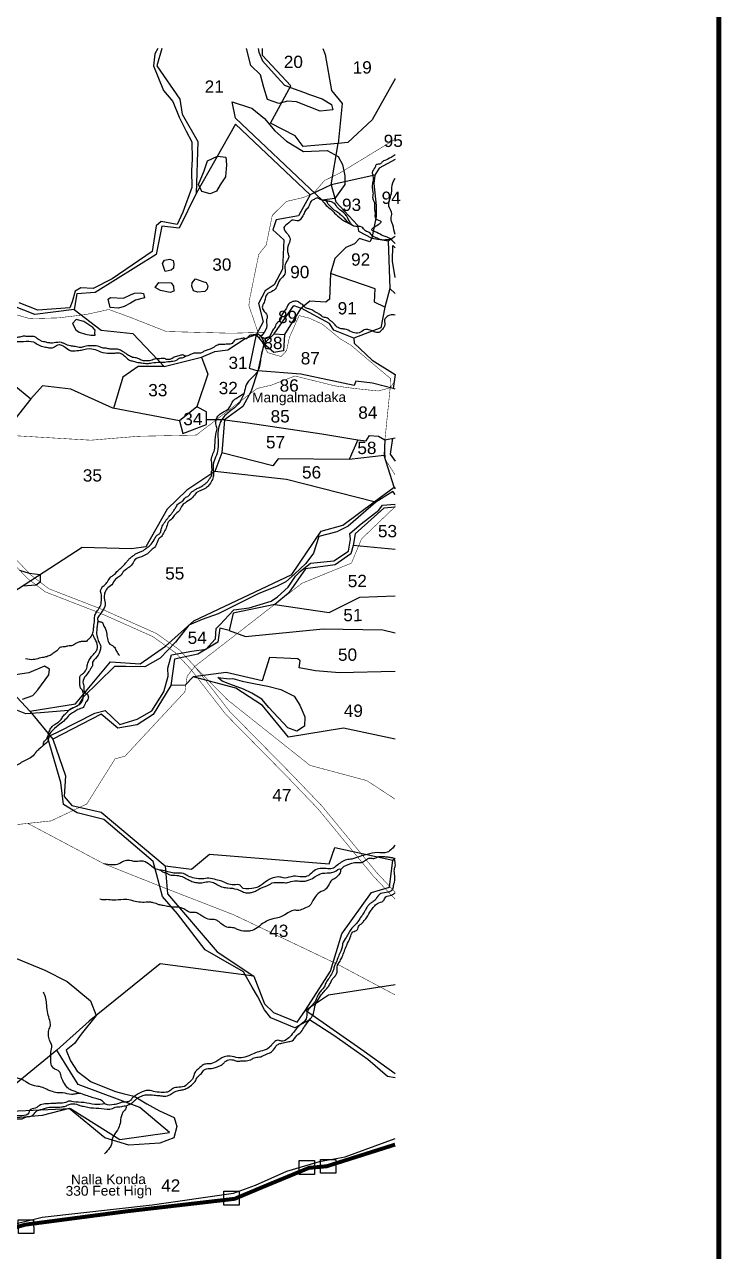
# Model space of a CAD drawing. Header units: feet. Extents: x 812574 to 820023, y 1579761 to 1589140.
# Drawn here: x 818623 to 820018, y 1581583 to 1584040 of the extents above; entities that cross this region are included whole.
import ezdxf
from ezdxf.enums import TextEntityAlignment as Align

# ---------------------------------------------------------------- set-up
doc = ezdxf.new("R2010")
doc.units = ezdxf.units.FT
doc.header["$LTSCALE"] = 15
doc.header["$MEASUREMENT"] = 0
doc.linetypes.add('HIDDEN2', pattern=[0.1875, 0.125, -0.0625])
for name, color, linetype in [('HILL', 17, 'Continuous'), ('PLOT', 7, 'Continuous'), ('PLOT NO', 7, 'Continuous'), ('ROADS', 6, 'Continuous'), ('TANKS-STREAM', 4, 'Continuous'), ('TEXT', 1, 'Continuous'), ('text2', 7, 'Continuous'), ('VILLAGE STONES', 240, 'Continuous')]:
    doc.layers.add(name, color=color, linetype=linetype)
doc.layers.add('VILLAGE BOUNDRY', color=5, linetype='HIDDEN2', lineweight=100)
doc.styles.get("Standard").update_dxf_attribs({"font": 'arial.ttf'})

msp = doc.modelspace()

# ---------------------------------------------------------------- linework, layer by layer
at = {"layer": 'HILL', "lineweight": -2}
for points in [[(818889.6, 1583992.2), (818884, 1583981.1), (818880.9, 1583957), (818901.3, 1583908), (818919.7, 1583885.8), (818932.4, 1583854.2), (818946.4, 1583826.2), (818958.1, 1583805.2), (818958.7, 1583770.6), (818957.1, 1583747.4), (818957.7, 1583713.9), (818939.7, 1583664.4), (818928.5, 1583639.7), (818896.2, 1583645.8), (818886.2, 1583636.7), (818878.6, 1583585.3), (818798.2, 1583530.5), (818760.1, 1583511.5), (818735.3, 1583512.7), (818724, 1583506), (818718.5, 1583484.4), (818713.5, 1583472.8), (818649.8, 1583467.7), (818611.8, 1583482.5)], [(819090.9, 1583992.2), (819092.3, 1583984.5), (819099.5, 1583967.2), (819128.8, 1583934.5), (819143.4, 1583918.3), (819163, 1583911.3), (819181.2, 1583904.6), (819193.3, 1583899.7), (819218.5, 1583891), (819237.4, 1583879.7), (819240.3, 1583869.5), (819215.1, 1583866.5), (819192.7, 1583875.3), (819167.5, 1583885.1), (819149.3, 1583886.7), (819131.9, 1583882), (819109.1, 1583889.7), (819102.3, 1583913.8), (819095, 1583939.4), (819076.1, 1583958), (819067.1, 1583992.2)], [(819038.7, 1583885.4), (819073.2, 1583874.1), (819078.1, 1583872.5), (819103.5, 1583852.1), (819123.9, 1583827), (819147.4, 1583806.4), (819181.2, 1583785.6), (819229, 1583787.7), (819250.8, 1583775.6), (819259.3, 1583759.6), (819264.1, 1583737.2), (819264.2, 1583719.3), (819244.1, 1583691.3), (819218.5, 1583688.3), (819094.9, 1583805.7), (819045.3, 1583852.8), (819038.7, 1583885.4)], [(818970.9, 1583719.6), (818982.4, 1583746.7), (818989.3, 1583766.8), (819008.9, 1583776.3), (819026, 1583774.6), (819027, 1583758.8), (819025, 1583735.1), (819014.7, 1583718.9), (819007.2, 1583706.5), (818994.7, 1583701.2), (818977.7, 1583705.4), (818970.9, 1583719.6)], [(819364.8, 1583533.5), (819359.8, 1583565.8), (819360.1, 1583597.5), (819364.8, 1583592.8)], [(818904.5, 1583545.7), (818898.8, 1583561.6), (818903.1, 1583567.8), (818913.9, 1583569.9), (818920.3, 1583567.6), (818921.9, 1583560.5), (818921.2, 1583552.2), (818916.6, 1583548.1), (818904.5, 1583545.7)], [(818891.5, 1583523.1), (818916.7, 1583522.7), (818921.3, 1583516.1), (818921.6, 1583506.3), (818914.5, 1583503.5), (818895.2, 1583507.5), (818884.6, 1583513.3), (818891.5, 1583523.1)], [(818958.3, 1583522.9), (818961.4, 1583526.3), (818965.5, 1583530.8), (818979.9, 1583525.6), (818986.8, 1583523.1), (818989.7, 1583516.4), (818988.4, 1583510), (818983.6, 1583505.1), (818970, 1583504.2), (818961.5, 1583506.8), (818957.8, 1583516), (818958.3, 1583522.9)], [(818795.2, 1583493), (818821.2, 1583491.9), (818835.3, 1583498.6), (818843.2, 1583502), (818854.5, 1583502.8), (818861.2, 1583501.6), (818863, 1583492.6), (818845.1, 1583487.9), (818834.8, 1583482.2), (818822.3, 1583475.5), (818811.3, 1583472.1), (818794.6, 1583473.5), (818790.4, 1583489.9), (818795.2, 1583493)], [(818718.6, 1583441.3), (818725.9, 1583428.4), (818732.3, 1583423.9), (818745.2, 1583419.6), (818755.3, 1583417.7), (818764, 1583418.1), (818763.8, 1583422.8), (818764.3, 1583427.7), (818759.7, 1583433.3), (818741.7, 1583445.3), (818726.2, 1583449), (818718.6, 1583441.3)], [(819364.8, 1583098.8), (819360.1, 1583104.6), (819326.4, 1583083.2), (819270.7, 1583035), (819248.5, 1583023.9), (819212.4, 1583014.3), (819201.6, 1582981.4), (819185.8, 1582960.5), (819163.4, 1582939.5), (819146.2, 1582923.6), (819127.4, 1582914.8), (819092, 1582900.2), (819038.9, 1582873.9), (819010.4, 1582859.8), (818978.3, 1582848.6), (818951.7, 1582836.7), (818925.3, 1582802.7), (818894.2, 1582771.2), (818863.9, 1582753.5), (818826, 1582754.4), (818802.9, 1582754.3), (818740.5, 1582692.8), (818730.9, 1582676.9), (818711, 1582665.9), (818654.5, 1582661.6), (818625.7, 1582659.4), (818608.8, 1582666.4)], [(819364.8, 1581930.3), (819349.8, 1581933.2), (819310.5, 1581967), (819242.2, 1582015.3), (819193.6, 1582046.7), (819164.2, 1582030.5), (819116.2, 1582050.4), (819103.1, 1582066.6), (819089.1, 1582094.1), (819078.9, 1582112), (819061.3, 1582142.9), (819011, 1582171.7), (818984.8, 1582186.7), (818929.2, 1582258.8), (818898.9, 1582293.8), (818886.8, 1582339.2), (818880.3, 1582363.8), (818826.3, 1582409.9), (818781.9, 1582447.8), (818728.2, 1582461.4), (818700.6, 1582478), (818695.3, 1582521.8), (818669.1, 1582613.2), (818688.6, 1582623), (818763.3, 1582660.7), (818784.3, 1582666.4), (818813.5, 1582637.9), (818848.3, 1582648.5), (818877.6, 1582665.6), (818901.7, 1582703.6), (818910.4, 1582734.8), (818910.1, 1582751), (818917.4, 1582777.5), (818957.7, 1582784.8), (818986.8, 1582788.8), (818997.3, 1582800.9), (819005.1, 1582809.9), (819006.7, 1582830.3), (819014.4, 1582838.5), (819031.9, 1582856.9), (819042.1, 1582867.7), (819072.4, 1582871.5), (819116.6, 1582885.2), (819129.6, 1582894.1), (819150.9, 1582913.4), (819165.6, 1582935.4), (819174.8, 1582944.7), (819195.2, 1582961.5), (819242.3, 1582965.8), (819271.8, 1582985.3), (819275.5, 1583009.1), (819274.4, 1583020.3), (819296.7, 1583040), (819332.4, 1583067.3), (819339.7, 1583077.3), (819364.8, 1583079.6)], [(818612.8, 1582947.5), (818632.2, 1582941.1), (818653.9, 1582938.2), (818654, 1582923.4), (818646.4, 1582917.3), (818618.9, 1582915.4)], [(818618.7, 1582688.7), (818639.6, 1582696), (818649.3, 1582707.2), (818671.2, 1582737.4), (818673, 1582748.7), (818662.7, 1582755.2), (818631.2, 1582741.6), (818605, 1582737.7)], [(819010.2, 1582732.5), (819010.2, 1582732.5), (819033, 1582729.4), (819040.1, 1582730.2), (819058.8, 1582724.8), (819085.4, 1582719.5), (819109.7, 1582714.9), (819136.2, 1582708.1), (819162.7, 1582694.8), (819174.3, 1582676.6), (819184.2, 1582653.3), (819183.1, 1582634.6), (819168, 1582624.6), (819149.8, 1582631.2), (819111.9, 1582672.4), (819097.8, 1582689.1), (819078.1, 1582700.9), (819061.4, 1582709), (819034, 1582718.8), (819018.3, 1582725), (819010.2, 1582732.5)], [(818606.8, 1582169.3), (818663.5, 1582146.3), (818707.9, 1582123.3), (818754.7, 1582084.7), (818766.1, 1582055.1), (818736.2, 1582017.6), (818723, 1581999.3), (818706.5, 1581986.1), (818715, 1581964.5), (818728.4, 1581943.6), (818756.2, 1581922.1), (818805.1, 1581903), (818822.3, 1581898.6), (818842.7, 1581893.5), (818867.9, 1581878.3), (818892.9, 1581864.1), (818922.4, 1581850.9), (818927.5, 1581833.2), (818921.5, 1581810.5), (818893.8, 1581799.3), (818831.7, 1581795.6), (818783.9, 1581810.3), (818712.4, 1581868.9), (818658.4, 1581855.1), (818584.1, 1581848.3)], [(817883.3, 1581302.1), (817888, 1581371.9), (817853.7, 1581445.9), (817931.1, 1581461.8), (817973.1, 1581470.4), (818221, 1581535.6), (818455.3, 1581601.3), (818658, 1581651.4), (818878.3, 1581676), (819041.1, 1581699.4), (819085.4, 1581715.5), (819148.2, 1581743.6), (819213.7, 1581762.8), (819265.1, 1581772.3), (819364.8, 1581808.9)]]:
    msp.add_lwpolyline(points, dxfattribs=at)
at = {"layer": 'PLOT', "lineweight": -2}
for points in [[(818897.6, 1583992.2), (818887.6, 1583957.1), (818933.8, 1583890.6), (818938.2, 1583860.2), (818969.7, 1583805.5), (818966.3, 1583701.5), (818932.5, 1583632.1), (818897.6, 1583636.4), (818886.7, 1583579.6), (818764.4, 1583503.4), (818727.6, 1583500.4), (818722.4, 1583469.5), (818643.6, 1583459.1), (818551.1, 1583495.2)], [(819364.8, 1583931.4), (819318.9, 1583849.4), (819270.4, 1583803.8), (819250.6, 1583801.5), (819180.6, 1583795.7), (819164.6, 1583817), (819115.2, 1583842.3), (819155.8, 1583917.5), (819099.3, 1583977.7), (819099.2, 1583992.2)], [(819220, 1583992.2), (819224.9, 1583980), (819237.5, 1583907.8), (819258.9, 1583881.7), (819250.6, 1583801.5)], [(819236.6, 1583719.2), (819194.5, 1583698.8), (819045.6, 1583840.7), (818966.3, 1583701.5)], [(819364.8, 1583769.6), (819332.9, 1583752.4), (819324.1, 1583738.2), (819236.6, 1583719.2), (819250.6, 1583801.5)], [(819236.6, 1583719.2), (819245.9, 1583684.6), (819289.8, 1583638), (819291.6, 1583626.2), (819318.4, 1583611.9), (819314.3, 1583605), (819293.4, 1583611.6), (819283.7, 1583600.8), (819265.9, 1583593.5), (819244.2, 1583571.4), (819235.5, 1583541.2), (819233.6, 1583490), (819226.1, 1583484.2), (819194.2, 1583485.9), (819175.1, 1583470.4), (819143.4, 1583419), (819141.3, 1583386.6), (819121.8, 1583383), (819102.1, 1583400.7), (819122.8, 1583420.5), (819143.4, 1583419.2)], [(819324.1, 1583738.2), (819322.2, 1583721.9), (819326.9, 1583677.9), (819326.9, 1583655.4), (819318.4, 1583611.9)], [(819194.5, 1583698.8), (819171.3, 1583657.2), (819126.6, 1583649), (819120.1, 1583629.1), (819141.9, 1583609), (819139.1, 1583550.3), (819122.4, 1583518.4), (819104.8, 1583506.8), (819091.6, 1583481.3), (819100.4, 1583444.4), (819086.4, 1583418.5), (819102.1, 1583400.7), (819089.9, 1583346.2), (819076.4, 1583305.6), (819060.1, 1583275.1), (819023.2, 1583248.1), (818987.3, 1583248.3), (818987.5, 1583264.2), (818967.7, 1583274.2), (818932.9, 1583246), (818939.9, 1583220.8), (818986.9, 1583238.8), (818987.3, 1583248.3)], [(819318.4, 1583611.9), (819350.9, 1583607.1), (819354.4, 1583511.2), (819344.6, 1583473.8), (819323.7, 1583483.9), (819325.2, 1583510.7), (819235.5, 1583541.2)], [(819350.9, 1583607.1), (819364.8, 1583616.4)], [(819354.4, 1583511.2), (819364.8, 1583501.3)], [(819122.8, 1583420.5), (819162.1, 1583477), (819176.9, 1583471.9)], [(819344.6, 1583473.8), (819336.5, 1583432.4), (819282.4, 1583412.1), (819242.1, 1583428.1), (819233.6, 1583441.2), (819176.9, 1583471.9)], [(818722.4, 1583469.5), (818776.1, 1583427.6), (818839.8, 1583421), (818902.3, 1583355.4), (818850.7, 1583354.8), (818820, 1583334), (818801.3, 1583271.1)], [(818902.3, 1583355.4), (818977.1, 1583373.7), (819003.7, 1583385), (819029.6, 1583388.3), (819064.6, 1583410.9)], [(819064.6, 1583410.9), (819086.8, 1583419.3)], [(819086.8, 1583419.3), (819072.7, 1583352.1), (819089.9, 1583346.2)], [(819282.4, 1583412.1), (819282.7, 1583401.6), (819319, 1583368), (819365.2, 1583339.1), (819360.7, 1583311)], [(818977.1, 1583373.7), (818990.1, 1583339.9), (818967.7, 1583274.2)], [(819364.8, 1583309.6), (819360.7, 1583311), (819319.8, 1583321.7), (819285.9, 1583326), (819282.7, 1583317.3), (819176.3, 1583339.5), (819089.9, 1583346.2)], [(818932.9, 1583246), (818799.5, 1583271.4), (818715.7, 1583309.8), (818658.8, 1583316.5), (818635.7, 1583290.4), (818588.9, 1583230.8), (818524.9, 1583225.7), (818452.2, 1583215.9), (818400.5, 1583192.3), (818313.2, 1583196.4), (818269.2, 1583191.7), (818248, 1583168.6), (818218, 1583164.3), (818123.7, 1583215.9), (818045.9, 1583223.9), (817990.3, 1583162.7), (817949.2, 1583117.5), (817917.1, 1583099.9), (817871.1, 1583099.2), (817849.6, 1583079.2), (817851.1, 1583052.6), (817837.7, 1583021.7)], [(818450, 1583283.4), (818486.7, 1583269.6), (818525.8, 1583307.4), (818601.7, 1583318.4), (818635.7, 1583290.4)], [(819023.2, 1583248.1), (819017.6, 1583182), (819004.1, 1583145), (818948.1, 1583107.7), (818908.4, 1583069.5), (818865.9, 1582993.6), (818836.7, 1582989.6), (818738.2, 1582992.8), (818597.3, 1582901.4), (818487, 1582886.5)], [(819023.2, 1583248.1), (819070.1, 1583242.6), (819218, 1583220.3), (819290.3, 1583208), (819272.8, 1583169.1)], [(819290.3, 1583208), (819306.7, 1583206.3), (819313.7, 1583217.1), (819331.8, 1583215.4), (819344.2, 1583208.5), (819342.9, 1583176.9)], [(819344.2, 1583208.5), (819364.8, 1583212.3)], [(819359.7, 1583211.3), (819355, 1583179.8), (819364.8, 1583165.5)], [(819323.2, 1583084.3), (819362.7, 1583113.7), (819342.9, 1583176.9), (819272.8, 1583169.1), (819130.5, 1583170.5), (819119.7, 1583156.3), (819017.6, 1583182)], [(818633.6, 1582664.7), (818725.2, 1582679.6), (818794.7, 1582763.5), (818854.5, 1582759.9), (818905.4, 1582795.1), (818961.6, 1582845.6), (819158, 1582938.6), (819217.1, 1583025.1), (819260.4, 1583037.2), (819323.2, 1583084.3), (819147.1, 1583129.1), (819004.1, 1583145)], [(819362.7, 1583113.7), (819364.8, 1583110.4)], [(819364.8, 1583073.5), (819342.6, 1583071.5), (819284.6, 1583020.1), (819281.1, 1582996.9)], [(819364.8, 1582988.6), (819281.1, 1582996.9), (819276.1, 1582980.1), (819245, 1582957.6), (819185.4, 1582950.1), (819151.4, 1582901.3), (819123.7, 1582878.6), (819040.9, 1582861.2), (819032.4, 1582826.4), (819013.7, 1582830.8), (819010.1, 1582802.7), (818969.8, 1582778.7), (818923.4, 1582768.8), (818916.1, 1582716.5)], [(819123.7, 1582878.6), (819232.8, 1582862.7), (819294.1, 1582892.9), (819364.8, 1582895.8)], [(819032.4, 1582826.4), (819065.3, 1582814.4), (819221, 1582829.4), (819340.1, 1582827.9), (819364.8, 1582821.7)], [(819364.8, 1582744), (819253.8, 1582741.6), (819205.6, 1582745.6), (819172.9, 1582751.5), (819174.6, 1582765.9), (819170.1, 1582769.4), (819113.1, 1582772.2), (819098.7, 1582725.5), (819026.7, 1582742.2), (818960.8, 1582733.3)], [(819364.8, 1582608.8), (819261.7, 1582630.4), (819151.2, 1582612.6), (819099.2, 1582676.1), (819046, 1582710.6), (818960.8, 1582733.3), (818944.2, 1582716.7), (818916.1, 1582716.5), (818880.5, 1582658.3), (818848.4, 1582637.7), (818809.5, 1582630.6), (818776.6, 1582659.1), (818679.5, 1582608.7)], [(818582.7, 1582719.4), (818633.6, 1582664.7), (818679.5, 1582608.7), (818704.8, 1582535.5), (818701.9, 1582493.7), (818717.8, 1582475.6), (818776.1, 1582462.8), (818904.7, 1582355.1), (818909.1, 1582299.2), (819008.5, 1582182.8), (819082.1, 1582134.1), (818894.3, 1582158.6), (818752.4, 1582044), (818687.6, 1581985.6), (818534.6, 1581861)], [(818904.7, 1582355.1), (818957.1, 1582348.6), (818993.1, 1582378.5), (819232.5, 1582358.9), (819243.9, 1582391.7), (819360.3, 1582366.5), (819364.8, 1582370.5)], [(819185.5, 1582066.2), (819235.7, 1582144.3), (819258, 1582218.9), (819317.6, 1582301.8), (819353.6, 1582312.4), (819360.3, 1582366.5)], [(819082.1, 1582134.1), (819103.6, 1582078.7), (819121.2, 1582061.5), (819168.7, 1582041.8), (819185.5, 1582066.2), (819302.8, 1581983.9), (819364.8, 1581939.3)], [(819185.5, 1582066.2), (819231.7, 1582096.6), (819364.8, 1582117.2)], [(818534.6, 1581861), (818715.1, 1581869.1), (818813.7, 1581807), (818912.8, 1581821.1), (818853.9, 1581870.7), (818730.3, 1581917.1), (818687.6, 1581985.6)]]:
    msp.add_lwpolyline(points, dxfattribs=at)
at = {"layer": 'ROADS', "linetype": 'HIDDEN2', "lineweight": -2, "ltscale": 10, "const_width": 1}
for points in [[(819364.8, 1583138.1), (819345.5, 1583168.7), (819344, 1583203.6), (819355.6, 1583318.4), (819356, 1583330.7), (819334.7, 1583348.6), (819276.4, 1583397.8), (819255.4, 1583410.2), (819219.2, 1583439.8), (819193.2, 1583451.9), (819172.6, 1583457.1), (819153.1, 1583412.9), (819147.5, 1583386.8), (819136.7, 1583375), (819109.8, 1583382.8), (819095.7, 1583408), (819072, 1583477), (819073.9, 1583491.7), (819091.8, 1583579.5), (819106.9, 1583598.8), (819118.9, 1583657.8), (819146.9, 1583685.6), (819181.5, 1583693.6), (819201.7, 1583702.3), (819223.5, 1583727.6), (819254.2, 1583742.7), (819338.8, 1583794.3), (819364.8, 1583810.2)], [(817718, 1583489.9), (817744.8, 1583488.1), (817847.1, 1583491.8), (817936.8, 1583484.1), (817949.9, 1583499.1), (818015.5, 1583501.7), (818071.3, 1583487), (818150, 1583474.3), (818227.4, 1583476.9), (818275.3, 1583487.1), (818344.1, 1583492.4), (818381.2, 1583504.8), (818433.8, 1583490.6), (818511.7, 1583467.5), (818549.7, 1583474.9), (818633.6, 1583450.9), (818691.1, 1583452.5), (818745.9, 1583459.2), (818791.6, 1583469.3), (818830.6, 1583455.1), (818906.8, 1583425.2), (818955.1, 1583423.9), (819037.8, 1583421.7), (819102.9, 1583423.7)], [(817663.4, 1582820.3), (817685.5, 1582809.3), (817857.7, 1582831.8), (817996.5, 1582923.7), (818069.5, 1582940), (818163, 1583022.1), (818296.2, 1583101.4), (818385.9, 1583134.7), (818500, 1583207.3), (818577.6, 1583218), (818755.7, 1583207.5), (818850.1, 1583215.3), (818966.8, 1583217.8), (819006.5, 1583248.2), (819088.3, 1583311), (819117.5, 1583317.9), (819146.7, 1583329.3), (819164.1, 1583336.1), (819244.5, 1583316.3), (819285, 1583310.9), (819331.1, 1583306.1), (819355, 1583312.5), (819364.8, 1583327)], [(819364.8, 1582488.6), (819308.2, 1582525.7), (819194.4, 1582556.2), (819114.8, 1582619.5), (819029.1, 1582687.6), (818963.7, 1582754.3), (819048.9, 1582820.4), (819178.3, 1582920.9), (819277.4, 1582961.3), (819297.7, 1583009.9), (819364.1, 1583073.5), (819364.8, 1583076.8)], [(819364.8, 1582288.4), (819321, 1582334.6), (819210.5, 1582469.1), (819146.6, 1582535.7), (819025.6, 1582658.6), (818956.1, 1582748.3), (818925.1, 1582781.7), (818879.7, 1582814.2), (818775.5, 1582860.6), (818664.2, 1582903.8), (818628.5, 1582930.9), (818597, 1582964)], [(819364.8, 1582302.5), (819328.6, 1582340.7), (819218.1, 1582475.1), (819154.2, 1582541.7), (819033.3, 1582664.6), (818963.7, 1582754.3), (818932.8, 1582787.7), (818887.3, 1582820.2), (818783.1, 1582866.7), (818671.9, 1582909.8), (818636.2, 1582936.9), (818604.6, 1582970.1)], [(819364.8, 1582096.5), (819250, 1582157.6), (819042, 1582256.8), (818897.4, 1582313), (818781.8, 1582359.1), (818661.3, 1582423.1), (818629.5, 1582440), (818532, 1582429.5), (818466.4, 1582440.6), (818393.6, 1582480.9), (818224.7, 1582511.3), (818158.3, 1582531.2), (818060.4, 1582560.5), (817953.5, 1582624.8), (817811.7, 1582679.9), (817706.4, 1582737.5), (817661.2, 1582762.2), (817633.9, 1582766.5)], [(818629.5, 1582440), (818676, 1582445), (818747.5, 1582478.9), (818804, 1582569.1), (818824, 1582574.7), (818905.9, 1582662.7), (818944, 1582703.7), (818948.5, 1582735.1), (818963.7, 1582754.3)]]:
    msp.add_lwpolyline(points, dxfattribs=at)
at = {"layer": 'TANKS-STREAM', "lineweight": -2}
for points, knots in [([(819364.8, 1583778.8), (819362, 1583777.2), (819355.6, 1583772.8), (819346.9, 1583768.9), (819338.8, 1583765.8), (819335.9, 1583758.7), (819326.5, 1583761.6), (819324.8, 1583751.6), (819317.2, 1583745.9), (819323, 1583732.7), (819318.7, 1583721.1), (819319.2, 1583709.2), (819321.5, 1583701.1), (819318.6, 1583693.1), (819324.8, 1583683.8), (819322.2, 1583673.4), (819326, 1583662.4), (819321.7, 1583649.2), (819345, 1583646.3), (819326.5, 1583636.2), (819313.9, 1583628.2), (819330.7, 1583623.7), (819340.4, 1583616.5), (819355.7, 1583613.7), (819361.9, 1583604), (819364.8, 1583601.4)], [95.714713, 95.714713, 95.714713, 95.714713, 105.274802, 119.395325, 124.847775, 131.067252, 139.377931, 145.181439, 157.068928, 163.848596, 184.69706, 193.09003, 199.752532, 209.950189, 216.2158, 231.896087, 239.378203, 252.263056, 264.234104, 282.980087, 289.490105, 301.364296, 315.484735, 332.928033, 345.004585, 345.004585, 345.004585, 345.004585]), ([(819364.8, 1583619.4), (819362.6, 1583625.7), (819362.3, 1583637.1), (819354.8, 1583650.7), (819360.9, 1583662.8), (819347.2, 1583677.5), (819360, 1583699.2), (819357.3, 1583719.5), (819362.9, 1583728.6), (819364.6, 1583731.2), (819364.8, 1583731.4)], [65.945429, 65.945429, 65.945429, 65.945429, 86.386699, 100.084367, 109.829259, 122.51398, 151.946295, 174.028043, 182.693122, 183.453827, 183.453827, 183.453827, 183.453827]), ([(819364.8, 1583458.1), (819363.2, 1583458.3), (819357.6, 1583458.9), (819348.5, 1583456.8), (819342.1, 1583447.4), (819345.4, 1583439.6), (819342.1, 1583432.6), (819337.5, 1583427.7), (819331.5, 1583421.4), (819322.7, 1583424.9), (819314.8, 1583427.9), (819304.4, 1583431.3), (819297.6, 1583423.6), (819287.6, 1583421.2), (819276.7, 1583424.3), (819266.8, 1583430.7), (819256.4, 1583429.9), (819246.9, 1583434.6), (819241.1, 1583443.2), (819233.8, 1583448), (819229.1, 1583453.2), (819220.2, 1583452.6), (819214.3, 1583459.9), (819207.2, 1583462.9), (819201.1, 1583466.6), (819194.4, 1583470.7), (819185.2, 1583471.6), (819180.1, 1583479), (819174, 1583482.1), (819169.6, 1583485.6), (819164.5, 1583485.9), (819157.4, 1583484.7), (819149.7, 1583479.8), (819147.4, 1583471), (819141.7, 1583464.8), (819136.9, 1583457.3), (819136.6, 1583448.1), (819130.3, 1583443.7), (819125.2, 1583439.6), (819125.1, 1583432.7), (819118.8, 1583427.6), (819115.9, 1583419.3), (819111.1, 1583411.4), (819101.9, 1583410.4), (819096.6, 1583415.6), (819089.9, 1583420.7), (819080.8, 1583417.6), (819070.9, 1583418.5), (819068.3, 1583408.6), (819061.6, 1583413), (819055.8, 1583410.1), (819048.8, 1583409.7), (819041.5, 1583407.4), (819038.5, 1583399.5), (819029.7, 1583400.3), (819022.7, 1583398.7), (819013.2, 1583400.1), (819004.2, 1583395.7), (818996.9, 1583390.4), (818989, 1583388.3), (818983, 1583386.3), (818976.6, 1583381.3), (818969.1, 1583381.9), (818961.6, 1583381.7), (818954.1, 1583379.6), (818946.8, 1583373.5), (818940.5, 1583379.2), (818933.1, 1583376.5), (818924.5, 1583375.2), (818916.7, 1583369.6), (818908.3, 1583368), (818901.5, 1583372.2), (818894, 1583370.1), (818884.7, 1583371.1), (818875.2, 1583366.2), (818864.8, 1583366.2), (818856, 1583367), (818850.8, 1583371.8), (818843.4, 1583372.5), (818834.7, 1583374.2), (818828.1, 1583380), (818822, 1583383.7), (818816, 1583387.1), (818807.2, 1583391.1), (818796.5, 1583388.6), (818786.6, 1583392.2), (818778.3, 1583391.6), (818770.6, 1583396.4), (818762.5, 1583396.6), (818753.2, 1583396.6), (818744.3, 1583396), (818734.2, 1583391.9), (818724.6, 1583395.3), (818713.9, 1583395.9), (818705.4, 1583399.5), (818699.4, 1583402.3), (818692.4, 1583404.6), (818684.6, 1583402.2), (818675.2, 1583402), (818668.9, 1583402.6), (818663.5, 1583404.9), (818658.1, 1583404.6), (818653.4, 1583408), (818648.2, 1583410.7), (818643.5, 1583416.2), (818635.5, 1583414.7), (818628, 1583414.9), (818619.5, 1583416.7), (818611.5, 1583413), (818603.3, 1583413.3), (818597.4, 1583416.9), (818591, 1583417.9), (818584.5, 1583420.8), (818576.2, 1583422.1), (818568.1, 1583421.5), (818558.4, 1583418.9), (818548, 1583425), (818534.4, 1583421.3), (818526, 1583430.4), (818517.1, 1583428.2), (818509.4, 1583429.3), (818500.2, 1583428.6), (818491.7, 1583427.4), (818482.2, 1583426.3), (818472.1, 1583427.3), (818461.4, 1583426.4), (818451.8, 1583426.6), (818441.6, 1583425.1), (818434.1, 1583418), (818423.3, 1583416.2), (818414.8, 1583416.9), (818405.6, 1583420.6), (818398.5, 1583408.3), (818396.1, 1583418.2), (818387.9, 1583417.5), (818382.8, 1583425.8), (818374.1, 1583432.3), (818366.3, 1583439), (818358, 1583445.7), (818358.1, 1583451.7), (818358.1, 1583454.8)], [1988.968344, 1988.968344, 1988.968344, 1988.968344, 1993.491468, 2005.739714, 2016.069407, 2022.720095, 2029.592585, 2037.870756, 2044.038183, 2053.729371, 2062.510239, 2071.489587, 2083.55612, 2089.70748, 2102.10155, 2116.886154, 2124.247648, 2133.10376, 2147.597163, 2154.757736, 2159.836337, 2168.024333, 2178.910627, 2186.068014, 2191.493067, 2200.761721, 2209.592475, 2217.777097, 2226.404547, 2230.450652, 2234.287452, 2241.639078, 2252.453891, 2259.250411, 2268.351698, 2277.838183, 2286.062469, 2294.247091, 2299.86979, 2304.928204, 2313.65521, 2322.502228, 2331.854989, 2340.016587, 2346.024818, 2354.200993, 2363.602454, 2373.89614, 2380.503742, 2384.980161, 2393.001662, 2398.826931, 2406.428861, 2415.150841, 2419.639995, 2431.206439, 2437.417552, 2448.156401, 2460.249182, 2464.916184, 2472.804736, 2479.430536, 2488.625713, 2494.616748, 2502.061941, 2512.946126, 2517.232625, 2524.780708, 2534.563552, 2543.851904, 2553.895816, 2557.906102, 2567.299866, 2575.759293, 2586.051472, 2598.396072, 2607.468821, 2611.54266, 2619.126722, 2629.098401, 2638.016239, 2645.393387, 2650.908488, 2659.146155, 2673.933609, 2682.406992, 2690.686491, 2698.339165, 2709.03654, 2714.43898, 2726.891064, 2735.90994, 2746.618643, 2756.409676, 2768.36461, 2774.254463, 2776.669696, 2790.730577, 2797.474408, 2805.459552, 2809.582639, 2815.270556, 2821.102901, 2826.541934, 2833.357486, 2841.448634, 2848.909046, 2856.676844, 2866.809925, 2875.096821, 2880.212546, 2887.573368, 2894.544603, 2901.783677, 2912.856969, 2919.312904, 2931.252305, 2946.738667, 2957.979046, 2962.988091, 2973.37608, 2981.341382, 2991.188805, 2999.447345, 3010.319081, 3021.981164, 3031.929649, 3039.698157, 3052.509973, 3061.640707, 3071.975833, 3078.968822, 3089.476929, 3094.423302, 3100.623045, 3110.346388, 3121.0794, 3133.957639, 3142.553477, 3151.333021, 3151.333021, 3151.333021, 3151.333021]), ([(819364.8, 1582395.9), (819362.6, 1582393.6), (819358.1, 1582388.3), (819347.2, 1582379), (819328.6, 1582383.2), (819310.7, 1582378.3), (819293.6, 1582373.7), (819280.4, 1582368), (819263, 1582367.8), (819251.2, 1582357.8), (819238.9, 1582348.1), (819226.7, 1582349.7), (819214.6, 1582350.5), (819201.4, 1582345.7), (819193, 1582334.2), (819177, 1582331.5), (819161, 1582336.8), (819146, 1582328.4), (819132.8, 1582333.7), (819119.1, 1582331.1), (819105, 1582323.6), (819092.9, 1582311.7), (819076.2, 1582309.4), (819059.7, 1582306.8), (819053.8, 1582319.1), (819036.3, 1582313.6), (819022.4, 1582323.6), (819005.5, 1582327.2), (818992.5, 1582331.5), (818977.9, 1582327.8), (818964, 1582330.1), (818951.2, 1582333.4), (818939.9, 1582341.8), (818926.2, 1582339.2), (818912.5, 1582342.4), (818900, 1582345.9), (818885.7, 1582347.1), (818874.2, 1582356.6), (818861.5, 1582366.7), (818845.1, 1582361.6), (818831.4, 1582367.5), (818819.6, 1582363.7), (818805.9, 1582354.4), (818792.4, 1582357.1), (818781.8, 1582359.1)], [2428.34706, 2428.34706, 2428.34706, 2428.34706, 2437.930293, 2449.683085, 2469.37641, 2490.938095, 2506.012988, 2523.158615, 2534.234286, 2557.713243, 2567.959733, 2580.227973, 2592.781592, 2605.284966, 2620.985679, 2633.658264, 2651.841837, 2670.23748, 2680.14038, 2693.356946, 2711.152478, 2728.640837, 2742.411133, 2764.079534, 2767.112831, 2781.164731, 2806.154833, 2818.165126, 2833.607074, 2846.668133, 2862.70794, 2875.997922, 2886.764012, 2903.781489, 2915.309949, 2929.34709, 2943.548617, 2957.621845, 2974.289939, 2988.951898, 3005.875266, 3016.841767, 3025.142127, 3055.637581, 3055.637581, 3055.637581, 3055.637581]), ([(818826.2, 1581873.2), (818827.6, 1581874.4), (818830.5, 1581876.7), (818835.9, 1581877.8), (818840.2, 1581881.8), (818844.2, 1581885.5), (818848.2, 1581890.1), (818853.8, 1581892.7), (818860.6, 1581895.6), (818870.4, 1581896.9), (818881.4, 1581895.7), (818891.8, 1581895), (818901.5, 1581893.4), (818911.5, 1581894.2), (818919.1, 1581900.3), (818927.2, 1581904.3), (818935.4, 1581905.9), (818943.5, 1581906.8), (818951.3, 1581911.3), (818958.1, 1581916.6), (818965.4, 1581923.5), (818968.5, 1581932.9), (818977.3, 1581938.4), (818981.1, 1581946.3), (818990, 1581949.8), (818999.5, 1581948.5), (819009.6, 1581952.9), (819018.1, 1581955.9), (819023.4, 1581962), (819030.2, 1581967), (819039.6, 1581967.2), (819047.2, 1581963.4), (819055.1, 1581964.1), (819064.3, 1581964.8), (819075, 1581964.6), (819083.1, 1581972.4), (819093.4, 1581971), (819101.3, 1581975.1), (819109, 1581978.7), (819118.9, 1581981.3), (819123.8, 1581991), (819130.2, 1581998.1), (819139.4, 1582000.1), (819148.4, 1582002.7), (819161.1, 1582003.6), (819166.7, 1582015.6), (819177.9, 1582022), (819184, 1582035), (819192.4, 1582045.4), (819201.6, 1582056.3), (819202.6, 1582070.4), (819208.8, 1582084.4), (819216.5, 1582096.4), (819224.7, 1582105.6), (819233.2, 1582114.1), (819236.7, 1582124.7), (819242.2, 1582131.5), (819248.1, 1582137.5), (819249.9, 1582145.6), (819247.6, 1582155.7), (819254.5, 1582163.2), (819259.2, 1582173.5), (819263.5, 1582184.3), (819268, 1582197.6), (819275.3, 1582209.2), (819277.9, 1582223.9), (819291.1, 1582225.2), (819291.2, 1582235.5), (819297.9, 1582238.8), (819302.4, 1582244.4), (819309.6, 1582252.9), (819314.8, 1582264), (819322.5, 1582273.2), (819329.6, 1582281.4), (819342, 1582282.2), (819345.4, 1582295.8), (819357.4, 1582294.8), (819362.7, 1582299), (819364.7, 1582300.8), (819364.8, 1582300.8)], [0, 0, 0, 0, 5.470223, 11.254222, 16.069502, 22.835163, 28.097937, 34.366895, 41.277825, 50.575473, 63.924365, 74.963257, 82.272151, 94.00332, 103.817072, 111.397246, 121.200965, 129.04997, 136.130931, 148.011577, 155.629797, 166.195858, 176.736198, 185.909566, 191.326673, 204.656605, 213.975589, 224.568804, 231.226539, 238.337122, 249.784377, 257.435562, 263.627806, 273.410076, 286.088381, 294.233643, 305.413006, 314.937067, 320.650026, 331.738339, 344.16525, 352.00192, 359.874455, 371.825654, 381.588003, 395.726361, 407.604009, 419.949289, 438.023958, 448.667786, 462.122198, 479.568237, 494.905875, 505.178564, 517.139783, 531.115711, 538.085877, 543.584799, 556.749208, 560.895192, 574.264831, 583.865266, 596.115183, 609.387686, 626.286436, 638.952143, 649.112819, 658.070153, 664.233709, 670.277015, 680.037708, 697.908465, 707.119807, 716.588255, 730.019437, 739.434138, 751.917813, 759.809035, 759.937781, 759.937781, 759.937781, 759.937781])]:
    msp.add_open_spline(points, degree=3, knots=knots, dxfattribs=at)
for points in [[(819356.1, 1583610.6), (819342.5, 1583608.4), (819334.7, 1583609.5), (819326.9, 1583612.9), (819318, 1583618), (819314.8, 1583622.1), (819305.4, 1583626.8), (819298.1, 1583634.4), (819282.7, 1583636.1), (819270.3, 1583651.7), (819265.7, 1583659.6), (819250.4, 1583672.6), (819242.3, 1583682.2), (819237.2, 1583684.6), (819228.8, 1583686.8), (819215, 1583689.7), (819208.6, 1583692.7), (819202.7, 1583689.9), (819196.8, 1583686.5), (819194.5, 1583682.2), (819190, 1583673), (819184.4, 1583665.7), (819182.6, 1583661.6), (819177.2, 1583652.6), (819171.2, 1583646.9), (819158.4, 1583648), (819152, 1583642.7), (819142.3, 1583633.3), (819149.8, 1583620), (819154.5, 1583610.4), (819150.3, 1583595.6), (819150.5, 1583581.2), (819151.9, 1583574.7), (819149.1, 1583568), (819144.2, 1583556.4), (819143.8, 1583540.1), (819133.9, 1583528.8), (819127.9, 1583515.1), (819120.2, 1583506.5), (819108.5, 1583500.2), (819103.6, 1583486.2), (819099.1, 1583476), (819100.4, 1583468.5), (819109, 1583457.4), (819107.1, 1583446.3), (819108.3, 1583437), (819099.5, 1583419.3), (819096.3, 1583415.6)], [(819218.5, 1583688.3), (819226.9, 1583677.8), (819237.9, 1583668.4), (819243.7, 1583662.4), (819255.9, 1583651.6), (819263.6, 1583646.5), (819274, 1583640.9)], [(819281.6, 1583636.5), (819271.5, 1583642.8), (819260.6, 1583655.2), (819255.7, 1583659.1), (819248.4, 1583665.1), (819243, 1583668.4), (819237.3, 1583673.5), (819232.2, 1583678.6), (819227.8, 1583687)], [(818406, 1583406.4), (818413.8, 1583410.5), (818424.9, 1583410.7), (818435.5, 1583414.4), (818451.1, 1583417.7), (818465.7, 1583419.1), (818481.3, 1583417.6), (818490.4, 1583419), (818504.3, 1583423.2), (818524.5, 1583418.6), (818537.7, 1583415.1), (818546.9, 1583414.3), (818564.8, 1583412.8), (818573.8, 1583414), (818584.5, 1583410.1), (818597.2, 1583404.3), (818602, 1583404.8), (818621.1, 1583405.3), (818640.8, 1583404.2), (818650.9, 1583398.3), (818662.3, 1583394.6), (818671.7, 1583392.8), (818680.5, 1583393.4), (818689.3, 1583398.5), (818704.1, 1583394), (818715.6, 1583386.6), (818727.3, 1583386.9), (818736.4, 1583387.9), (818757.9, 1583390.8), (818770.8, 1583386.2), (818788.9, 1583381.9), (818801.1, 1583381.8), (818810, 1583382.7), (818817.8, 1583380.3), (818825.5, 1583374), (818832.8, 1583368.1), (818840.4, 1583365.8), (818849.6, 1583363.4), (818857.3, 1583362.4), (818868.8, 1583361.1), (818877.6, 1583362.2), (818894.2, 1583363.8), (818903.5, 1583363.8), (818909.8, 1583364.9), (818917.1, 1583365.6), (818928.3, 1583368.7), (818932.5, 1583371.6), (818940.4, 1583373.2), (818945.3, 1583375.7)], [(819094.5, 1583417), (819102.1, 1583400.7), (819099.8, 1583390.3), (819096, 1583373.5), (819089.9, 1583346.2), (819075.2, 1583329.5), (819068.5, 1583321.8), (819063.6, 1583306.5), (819047.6, 1583276.4), (819028.8, 1583261.3), (819013.6, 1583240.2), (819010.1, 1583215), (819010.2, 1583189.3), (819005.4, 1583173.5), (819000.5, 1583158.7), (819001.1, 1583136.4), (818998.1, 1583126.6), (818992.1, 1583117.3), (818985.6, 1583111.5), (818966.8, 1583102), (818959.5, 1583092.9), (818947.2, 1583083.8), (818939, 1583077.3), (818932.9, 1583066.7), (818922.5, 1583056.9), (818916.8, 1583049.2), (818911.5, 1583044.7), (818907.3, 1583034.2), (818902.4, 1583023.9), (818896.9, 1583014.9), (818891.2, 1583009.5), (818888.2, 1583002.6), (818883.6, 1582993.4), (818877, 1582987.6), (818869, 1582980.2), (818852.6, 1582972.5), (818844.6, 1582969), (818838.6, 1582959.1), (818831.9, 1582952.6), (818822, 1582945.4), (818814, 1582935.3), (818805.1, 1582929), (818797.5, 1582917.9), (818787.4, 1582909.5), (818783.3, 1582900.8), (818782.6, 1582891), (818784.3, 1582877.7), (818778.2, 1582865), (818772.5, 1582856.2), (818768.9, 1582848.2), (818772.1, 1582844.2), (818777.6, 1582843.2), (818781, 1582836.9), (818785, 1582828.9), (818787.8, 1582815.4), (818788.7, 1582810.2), (818793.7, 1582799.2), (818799, 1582796.2), (818802.9, 1582792.7), (818806.9, 1582784.9), (818812.7, 1582776.4)], [(818996.8, 1583143.9), (818998.8, 1583147.2), (818997.7, 1583153.1), (818998.2, 1583158.6), (818996.8, 1583167.7), (819000.2, 1583179.9), (819003.6, 1583191.3), (819004.1, 1583198.5), (819004.8, 1583209.6), (819006.1, 1583219.8), (819008.3, 1583230.1), (819006, 1583240.5), (819008.8, 1583253.7), (819014.1, 1583259.9), (819021.4, 1583264.1), (819031.1, 1583270.6), (819041.7, 1583287.4), (819051.6, 1583294.6), (819062.3, 1583301.7)], [(818758.7, 1582819.1), (818760.4, 1582823.8), (818761.4, 1582833.3), (818763.1, 1582848), (818763.8, 1582857), (818765.9, 1582861.3), (818770, 1582867.9), (818775.6, 1582876.9), (818776.7, 1582889.7), (818776.7, 1582898.1), (818775.1, 1582906.4), (818777.9, 1582912), (818783.5, 1582917.9), (818788.9, 1582923.9), (818795.7, 1582933.5), (818801.2, 1582937.4), (818807.9, 1582944.3), (818815.8, 1582951.3), (818821.3, 1582956.4), (818826.3, 1582962.7), (818830.7, 1582968.1), (818836.2, 1582973.1), (818840.7, 1582976.3), (818846.7, 1582980.8), (818852.9, 1582983.2), (818859.5, 1582985.7), (818864.4, 1582989.5), (818870.7, 1582994.2), (818876.2, 1582999.1), (818883.9, 1583011.2), (818888.4, 1583017.2), (818894, 1583021.1), (818896.3, 1583028.1), (818896.9, 1583030.5), (818900.9, 1583039.7), (818902.7, 1583042.2), (818905.6, 1583046.4), (818909.1, 1583050.6), (818913.7, 1583056.4), (818918.1, 1583061.3), (818921.9, 1583066.9), (818925.9, 1583073.2), (818930.5, 1583080), (818938.8, 1583085.2), (818944.4, 1583092), (818951.4, 1583096), (818955.7, 1583102.1), (818961.6, 1583106.4), (818966.2, 1583109.5), (818973.9, 1583113.3), (818981.5, 1583118.1), (818986.8, 1583121.8), (818991.1, 1583127.1), (818994.4, 1583131.7), (818997.7, 1583138), (818996.8, 1583143.9)], [(818769.6, 1582846.4), (818769.2, 1582841.6), (818768.1, 1582835.2), (818767.7, 1582828.3), (818766.9, 1582819.5), (818768.2, 1582813.9), (818771.1, 1582804.1), (818774.6, 1582798.2), (818774.9, 1582789), (818772.2, 1582780.8), (818761.9, 1582766.9), (818759.2, 1582763), (818758.7, 1582755.7), (818755.2, 1582749.7), (818751.9, 1582744.1), (818745.4, 1582735.7), (818739.7, 1582723.1), (818741.8, 1582712.4), (818742.4, 1582703.9), (818748.6, 1582698.5), (818750.5, 1582690.7), (818745.2, 1582682.1), (818740.1, 1582672.3), (818729.5, 1582668.1), (818721.4, 1582662.8), (818712.5, 1582656.9), (818703.8, 1582647.3), (818693.7, 1582639), (818679.7, 1582627), (818672.6, 1582617.2), (818670.4, 1582607), (818659.7, 1582595.2), (818653.3, 1582589.7), (818646.6, 1582584), (818642, 1582577.7), (818632.1, 1582569.7), (818621.5, 1582564.8), (818611.2, 1582558.6), (818597.6, 1582550.1), (818591, 1582540.9), (818582.1, 1582535.1), (818572.3, 1582529.6), (818567.1, 1582515), (818563.9, 1582499.9), (818561.3, 1582492.9), (818555, 1582485.5), (818550, 1582477.8), (818545, 1582472.4), (818537.9, 1582453.8)], [(818660.8, 1582596.1), (818661.7, 1582602.9), (818666.6, 1582608.6), (818670, 1582616), (818673.4, 1582626.3), (818678.3, 1582634.1), (818684.1, 1582638.7), (818691, 1582643), (818696.1, 1582648.4), (818701, 1582655.7), (818707.6, 1582662.1), (818715.1, 1582669.6), (818725.8, 1582673.9), (818731.6, 1582677.5), (818737.4, 1582683.2), (818740.3, 1582691.4), (818740.8, 1582698.4), (818738.9, 1582706), (818735.2, 1582711.1), (818733.7, 1582724.5), (818734.8, 1582736), (818740.8, 1582740.6), (818747.4, 1582751.1), (818749.5, 1582761), (818757.1, 1582774.1), (818764.3, 1582782.3), (818768.1, 1582789), (818767.6, 1582802), (818764, 1582809.2), (818759.8, 1582818), (818759.5, 1582818.8), (818754.6, 1582812.3), (818750, 1582808.1), (818746.6, 1582804.5), (818741.3, 1582804.6), (818736.3, 1582804), (818729.8, 1582802.5), (818723.6, 1582799.1), (818719.1, 1582796.5), (818709.6, 1582795.2), (818702.3, 1582793.6), (818693.3, 1582792.1), (818688.8, 1582787.1), (818681.8, 1582781.8), (818673.9, 1582776.5), (818664.9, 1582773.3), (818652.4, 1582770.6), (818640.1, 1582768), (818624.8, 1582769.3)], [(819255.8, 1582347.1), (819263, 1582354), (819269.5, 1582357.2), (819276.1, 1582359.6), (819285.7, 1582361.7), (819297.4, 1582361.7), (819305.9, 1582366.5), (819314.1, 1582370.5), (819322.5, 1582369.7), (819330.2, 1582373), (819338.3, 1582373.6), (819348.4, 1582373.1), (819356.3, 1582372), (819361.4, 1582370.3), (819363.6, 1582365.4), (819364.5, 1582354.6), (819362.9, 1582347.9), (819363.5, 1582334.9), (819363.2, 1582322.7), (819361.4, 1582316.8), (819359.9, 1582308.3), (819351, 1582302.1), (819336.4, 1582299.3), (819328.6, 1582292.1), (819324.6, 1582286.3), (819317.4, 1582281.4), (819312.1, 1582277.1), (819308.1, 1582271.3), (819304.3, 1582264.7), (819298.8, 1582255.8), (819294, 1582248.8), (819287.3, 1582239.5), (819278.1, 1582229.9), (819272.4, 1582221), (819266.9, 1582211.5), (819259.6, 1582199.1), (819258.9, 1582191.9), (819255.9, 1582184), (819251.4, 1582173.5), (819246.6, 1582161.5), (819243.5, 1582154.9), (819241.3, 1582147), (819238.5, 1582140.6), (819232.7, 1582130.1), (819226.7, 1582121.5), (819223, 1582112.6), (819218.4, 1582106.8), (819212.6, 1582100.1), (819207.9, 1582090.6), (819203.3, 1582081.3), (819195.9, 1582073), (819189.2, 1582063.5), (819186.6, 1582048.5), (819172.7, 1582034.6), (819153.9, 1582012.6), (819135.2, 1582004.2), (819132.5, 1582005.3), (819123.9, 1582003.1), (819116.4, 1581994.7), (819106.4, 1581987.1), (819091.8, 1581982.5), (819079.6, 1581977.8), (819063.9, 1581971.8), (819050.9, 1581970.6), (819034.8, 1581973.9), (819022.3, 1581972.2), (819005.8, 1581962.7), (818992.5, 1581958.2), (818983, 1581957.6), (818974.1, 1581951.3), (818963.5, 1581939.7), (818960.7, 1581930.8), (818956.7, 1581924.9), (818951.3, 1581920.1), (818946, 1581914.9), (818931.6, 1581911.4), (818919.8, 1581909.1), (818912, 1581902.8), (818900.3, 1581901.3), (818884.3, 1581902.2), (818870.7, 1581905.3), (818854.4, 1581900.4), (818839.1, 1581890.2), (818834.1, 1581884.7), (818828.5, 1581882), (818818.5, 1581881.5), (818811.1, 1581879.1), (818802.1, 1581876.8), (818785.1, 1581877.7), (818776.8, 1581885.1), (818768, 1581888.2), (818758, 1581891.3), (818746, 1581895.1), (818732, 1581900), (818716.2, 1581905.9), (818709.2, 1581910.4), (818700.9, 1581922), (818695.9, 1581933.8), (818692.8, 1581942.7), (818680.6, 1581949.9), (818675.6, 1581961.2), (818675.5, 1581967.9), (818675.6, 1581981.5), (818677.4, 1581995.4), (818673.9, 1582003.4), (818671.1, 1582013.9), (818671.6, 1582025.9), (818674.6, 1582035.5), (818673.3, 1582045.3), (818669.3, 1582059.4), (818667.2, 1582075.8), (818665.7, 1582089.6), (818660.5, 1582101.9)], [(818895.3, 1582346.2), (818900.9, 1582342.4), (818907.3, 1582340.3), (818914, 1582336.7), (818923.8, 1582336.1), (818938.3, 1582333.4), (818948.6, 1582328.5), (818955.9, 1582324.8), (818964.9, 1582321.9), (818972.1, 1582321), (818983.3, 1582322), (818989.5, 1582323.2), (819001.2, 1582321.4), (819008.9, 1582317), (819020.4, 1582312.4), (819030.1, 1582311), (819047.9, 1582308.1), (819057.1, 1582304.4), (819065.9, 1582301.2), (819072.4, 1582300.7), (819079.3, 1582302.2), (819087.5, 1582305.4), (819096.1, 1582310.5), (819113.5, 1582317.4), (819119, 1582320.7), (819135.1, 1582321.4), (819140.8, 1582321.4), (819149.5, 1582321.4), (819163.2, 1582325.2), (819173.6, 1582324.3), (819184.7, 1582324.5), (819193.1, 1582326.9), (819205, 1582333.3), (819215.1, 1582338.8), (819233.3, 1582341), (819242.6, 1582343), (819255.5, 1582348.1), (819255.5, 1582343.6), (819250.8, 1582335.4), (819245.8, 1582330.6), (819238.3, 1582326.3), (819230.9, 1582315), (819225.1, 1582307.5), (819216.7, 1582303.3), (819205.3, 1582293.6), (819200.3, 1582285.5), (819194.4, 1582275.6), (819182.5, 1582269.6), (819171.8, 1582265.8), (819163.4, 1582265.9), (819152.9, 1582262.5), (819141.4, 1582255.2), (819130.1, 1582250.9), (819116.3, 1582247.7), (819104.4, 1582242.5), (819094.5, 1582235.5), (819088.4, 1582230.5), (819075.5, 1582224.8), (819065.6, 1582223.9), (819049.3, 1582227.7), (819042.1, 1582230.5), (819030.9, 1582231.8), (819020.3, 1582236.3), (819011.7, 1582243.3), (819005.3, 1582246.8), (818993.7, 1582247.7), (818981.6, 1582252.4), (818974.9, 1582256.6), (818965, 1582261.2), (818955, 1582261.5), (818947.6, 1582265.1), (818939.6, 1582269.7), (818936.3, 1582271.2), (818925.1, 1582272), (818916, 1582272.8), (818906.6, 1582274.2), (818900.7, 1582275.3), (818892, 1582277.2), (818880.5, 1582281.2), (818873.8, 1582282), (818859, 1582281.8), (818844.2, 1582283.6), (818835.1, 1582286.2), (818820.7, 1582287.4), (818800.7, 1582286.3), (818787.6, 1582287.3), (818778.6, 1582287.1), (818773.9, 1582288.1)], [(818734.1, 1581899.3), (818725.4, 1581898.1), (818716.8, 1581897), (818699.7, 1581900.4), (818687.8, 1581900.6), (818676.1, 1581903.9), (818668.2, 1581906.7), (818656.3, 1581911.9), (818642.5, 1581914.5), (818627.4, 1581921.2), (818620.7, 1581925.6), (818611.1, 1581929.1), (818602.9, 1581930.7), (818592.3, 1581929.5), (818579.9, 1581929.8), (818559.3, 1581931.3), (818549.3, 1581928.9), (818538.5, 1581924.4), (818526.8, 1581923.9), (818515.6, 1581925.6), (818507.2, 1581924.8), (818499.1, 1581922.5), (818489.9, 1581918.4), (818481.2, 1581915.8), (818470.3, 1581917)], [(818783.9, 1581878.5), (818763.4, 1581877), (818741.9, 1581880.7), (818719.9, 1581882.6), (818710.9, 1581883.6), (818705.8, 1581881.3), (818691.2, 1581879.7), (818683.9, 1581879.1), (818666.7, 1581878.3), (818654.9, 1581876), (818644.3, 1581869.9), (818633.4, 1581865.4), (818631.5, 1581860.2), (818617.6, 1581854.3), (818605, 1581854.5), (818585.3, 1581858.5), (818566.6, 1581855.9), (818558.8, 1581856.1), (818547.6, 1581852.9), (818539.4, 1581847.6), (818528.8, 1581843.1), (818518.7, 1581842.4), (818500.7, 1581842.2), (818491.3, 1581845.5), (818481, 1581854.4), (818475.9, 1581856.1), (818468, 1581857.4), (818458.4, 1581856.3), (818442.1, 1581858.3), (818432.3, 1581862), (818417.4, 1581864.8), (818400.9, 1581864.4), (818385.4, 1581869.8), (818377.3, 1581871.1), (818365.8, 1581870), (818356.7, 1581865.5), (818346.7, 1581857.8), (818337.5, 1581853.3), (818325.1, 1581849.8), (818317.5, 1581845.2), (818308.7, 1581836.5), (818302.3, 1581834.2), (818294, 1581829.1), (818289.3, 1581825.4), (818282.6, 1581820.3), (818274.4, 1581815.7), (818267.8, 1581814.6), (818255.1, 1581811.5), (818244, 1581806.1), (818238.3, 1581800.5), (818231.7, 1581795.4), (818230, 1581791.4), (818217.2, 1581785.6), (818210.2, 1581779), (818206, 1581772.9), (818196.1, 1581769.2), (818186.9, 1581761.4), (818179.7, 1581755.5), (818162.4, 1581738.7)], [(818231, 1581793.6), (818239.2, 1581796.8), (818246.4, 1581801.9), (818252.9, 1581805.6), (818266.5, 1581808.1), (818276.5, 1581809.4), (818284.7, 1581813.8), (818294.5, 1581819.8), (818297, 1581824.1), (818303.7, 1581827), (818316.8, 1581833.1), (818322.7, 1581839.6), (818330, 1581842.9), (818338.1, 1581846.7), (818351, 1581849.8), (818359.3, 1581858.2), (818367.2, 1581863.1), (818372.7, 1581864.3), (818382, 1581863.8), (818389.5, 1581859.1), (818398.5, 1581856), (818406, 1581855.5), (818418.5, 1581856.3), (818427.1, 1581855.6), (818436, 1581850.2), (818445.5, 1581848.6), (818459.5, 1581849.6), (818474.5, 1581847), (818481.5, 1581843), (818492.8, 1581836.5), (818501.3, 1581835.2), (818520.1, 1581836.1), (818530.4, 1581838.1), (818539.3, 1581840.4), (818547.8, 1581845.2), (818556.6, 1581849.5), (818565.8, 1581850.6), (818579.4, 1581848.9), (818599.2, 1581847.7), (818609.8, 1581848.4), (818620.9, 1581849.3), (818626.7, 1581852.2), (818635.5, 1581853.4), (818642.1, 1581858.4), (818647.2, 1581864.2), (818652.6, 1581866.3), (818661.1, 1581868.1), (818669.2, 1581870.9), (818683.4, 1581871.5), (818690, 1581871.8), (818696.8, 1581872.1), (818704.9, 1581873.9), (818712, 1581876.9), (818720.7, 1581878.4), (818726.8, 1581877.6), (818733.8, 1581875), (818743.3, 1581873.1), (818755.5, 1581870.6), (818776.8, 1581869.2), (818798.8, 1581869.1), (818804.4, 1581871.7), (818817.4, 1581872.7), (818825.9, 1581873.7), (818825.3, 1581867.6), (818822.2, 1581864), (818818.2, 1581858.4), (818814.7, 1581842), (818811, 1581829.7), (818801.5, 1581814.7), (818798.3, 1581807.6), (818797, 1581797.2), (818793, 1581789.9), (818783.3, 1581778.1)]]:
    msp.add_spline(points, degree=3, dxfattribs=at)
at = {"layer": 'text2', "color": 5, "linetype": 'Continuous', "lineweight": -2, "const_width": 10}
msp.add_lwpolyline([(820013.3, 1589135.5), (812579.5, 1589135.5), (812579.5, 1580324.3), (820013.3, 1580324.3)], close=True, dxfattribs=at)
at = {"layer": 'VILLAGE BOUNDRY', "lineweight": -2, "ltscale": 25, "const_width": 7.88}
msp.add_lwpolyline([(819364.8, 1581796.7), (819228, 1581753.3), (819192.5, 1581750.1), (819094.7, 1581709.6), (819043.7, 1581688.1), (818828.8, 1581663.2), (818624.3, 1581636.3), (818338.9, 1581557.2), (818153, 1581506.7), (817866.2, 1581433.3), (817903.8, 1581279.6), (817903.8, 1581279.6), (817760.4, 1581314.4), (817760.8, 1581315.8)], dxfattribs=at)
at = {"layer": 'VILLAGE STONES', "lineweight": -2}
for points in [[(819172.8, 1581764.6), (819203.6, 1581764.7), (819203.7, 1581737.1), (819173, 1581736.9)], [(819215.5, 1581767), (819246.2, 1581767.1), (819246.3, 1581739.4), (819215.6, 1581739.3)], [(819022, 1581703.2), (819052.7, 1581703.3), (819052.9, 1581675.6), (819022.2, 1581675.5)], [(818610.4, 1581646), (818641.1, 1581646.2), (818641.2, 1581618.5), (818610.5, 1581618.3)]]:
    msp.add_lwpolyline(points, close=True, dxfattribs=at)

# ---------------------------------------------------------------- texts
at = {"layer": 'PLOT NO', "lineweight": -2}
for s, p in [('20', (819161.1, 1583965.3)), ('19', (819299, 1583954.1)), ('21', (819002.7, 1583915.7)), ('95', (819361.2, 1583807.1)), ('93', (819277.7, 1583679)), ('94', (819357, 1583693.1)), ('30', (819017.9, 1583559.3)), ('92', (819295.9, 1583569.4)), ('90', (819174, 1583544.3)), ('91', (819269, 1583471.8)), ('89', (819149.6, 1583454.4)), ('88', (819120.2, 1583402.2)), ('31', (819050.4, 1583362.6)), ('87', (819195, 1583371.7)), ('32', (819030.8, 1583312)), ('86', (819152.8, 1583317.1)), ('33', (818889.7, 1583307.8)), ('84', (819310.2, 1583262.9)), ('34', (818959.9, 1583249.9)), ('85', (819134.7, 1583255.3)), ('57', (819125.4, 1583203.5)), ('58', (819308.4, 1583192.1)), ('56', (819197.6, 1583143.1)), ('35', (818758.7, 1583137)), ('53', (819349.6, 1583025.4)), ('55', (818923.6, 1582940.8)), ('52', (819289.2, 1582925.5)), ('51', (819280.3, 1582857.3)), ('54', (818968.6, 1582811.9)), ('50', (819269.6, 1582778)), ('49', (819281.2, 1582665.6)), ('47', (819138.1, 1582496.5)), ('43', (819132, 1582224.9)), ('42', (818915.6, 1581714.7))]:
    msp.add_text(s, height=24.64, rotation=0.2871, dxfattribs=at).set_placement(p, align=Align.MIDDLE_CENTER)
at = {"layer": 'TEXT', "color": 7, "lineweight": -2}
for s, p in [('Mangalmadaka', (819078.5, 1583283.1)), ('Nalla Konda', (818715.9, 1581716.9)), ('330 Feet High', (818705.1, 1581694.1))]:
    msp.add_text(s, height=19.712, rotation=0.2871, dxfattribs=at).set_placement(p)

doc.saveas('drawing.dxf')
